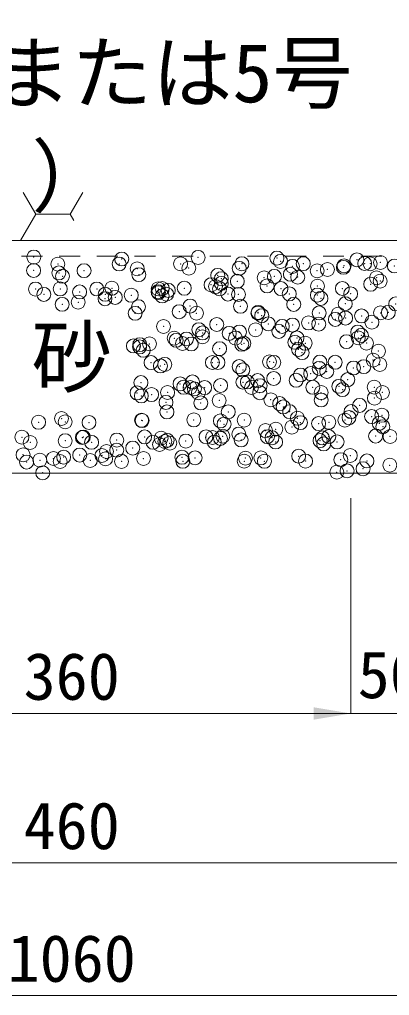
# Model space of a CAD drawing. Units: millimetres at full size. Extents: x 40781 to 122968, y -21714 to -2620.
# Drawn here: x 98102 to 98340, y -18308 to -17678 of the extents above; entities that cross this region are included whole.
import ezdxf
from ezdxf.enums import TextEntityAlignment as Align

# ---------------------------------------------------------------- set-up
doc = ezdxf.new("R2010")
doc.units = ezdxf.units.MM
doc.header["$LTSCALE"] = 18
doc.header["$PDMODE"] = 32
doc.header["$PDSIZE"] = 9
doc.linetypes.add('USER2', pattern=[1.35, 0.75, -0.6])
for name, color, linetype, lineweight in [('0_2', 7, 'Continuous', 9), ('ハッチング', 7, 'Continuous', 5), ('寸法線', 7, 'Continuous', 9)]:
    doc.layers.add(name, color=color, linetype=linetype, lineweight=lineweight)
doc.styles.add('ＭＳ ゴシック', font='')
doc.styles.get('ＭＳ ゴシック').set_extended_font_data('MS Gothic')

# ---------------------------------------------------------------- blocks, each defined once
blk = doc.blocks.new('filled_arrow')
at = {"color": 0, "linetype": 'Continuous', "lineweight": -2}
blk.add_solid([(7.5, 1.25), (0, 0), (7.5, -1.25)], dxfattribs=at)

msp = doc.modelspace()

# ---------------------------------------------------------------- linework, layer by layer
at = {"layer": 'ハッチング'}
for p, q in [((98112.26, -17803.86), (98104.1, -17789.72)), ((98134.49, -17803.86), (98142.65, -17789.72)), ((98102.48, -17820.8), (98112.26, -17803.86)), ((98112.26, -17803.86), (98134.49, -17803.86)), ((98136.85, -17807.94), (98134.49, -17803.86))]:
    msp.add_line(p, q, dxfattribs=at)
at = {"layer": 'ハッチング', "linetype": 'USER2', "lineweight": 9}
msp.add_lwpolyline([(98365.45, -16745.8), (98675.45, -16745.8), (98675.45, -17830.8), (97595.45, -17830.8), (97595.45, -16745.8), (97905.45, -16745.8)], dxfattribs=at)
at = {"layer": 'ハッチング', "lineweight": 20}
msp.add_lwpolyline([(97905.45, -16755.8), (97605.45, -16755.8), (97605.45, -17820.8), (98665.45, -17820.8), (98665.45, -16755.8), (98365.45, -16755.8)], dxfattribs=at)
msp.add_lwpolyline([(97605.45, -17970.8), (98665.45, -17970.8), (98665.45, -17820.8), (97605.45, -17820.8)], close=True, dxfattribs=at)
at = {"layer": 'ハッチング'}
for p in [(98111.01, -17831.45), (98126.52, -17835.98), (98166.07, -17835.91), (98167.69, -17832.68), (98205.62, -17835.84), (98216.92, -17831.66), (98245.17, -17835.76), (98267.74, -17832.09), (98270.08, -17834.24), (98284.72, -17835.69), (98310.98, -17837.06), (98319.31, -17833.22), (98324.27, -17835.62), (98327.83, -17835.79), (98334.44, -17834.92), (98343.46, -17837.21), (98110.91, -17840.07), (98127.18, -17841.68), (98143.4, -17840.22), (98177.7, -17838.99), (98178.74, -17842.8), (98210.94, -17838.56), (98229.56, -17843.24), (98243.43, -17838.72), (98276.4, -17842.56), (98277.73, -17837.48), (98293.65, -17840.29), (98300.26, -17839.42), (98310.58, -17838.06), (98129.52, -17843.83), (98225.28, -17849.29), (98231.89, -17848.42), (98231.9, -17845.39), (98242.21, -17847.06), (98259.46, -17844.79), (98266.07, -17843.92), (98281.13, -17844.36), (98328.15, -17848.97), (98331.95, -17844.8), (98334.29, -17846.95), (98112.14, -17852.09), (98117.5, -17855.5), (98128.08, -17851.97), (98140.57, -17853.95), (98151.69, -17852.02), (98157.05, -17855.43), (98161.33, -17851.55), (98173.84, -17856.06), (98191.09, -17853.79), (98191.24, -17851.94), (98191.38, -17854.39), (98193.82, -17851.71), (98196.6, -17855.36), (98197.7, -17852.92), (98208.03, -17851.56), (98228.12, -17850.47), (98230.79, -17851.87), (98236.15, -17855.28), (98242.95, -17855.51), (98261.36, -17850.05), (98270.34, -17851.8), (98275.7, -17855.21), (98293.77, -17855.95), (98293.85, -17850.2), (98309.89, -17851.73), (98315.25, -17855.14), (98129.33, -17861.92), (98139.65, -17860.56), (98156.9, -17858.29), (98163.52, -17857.42), (98193.73, -17856.53), (98278.53, -17861.95), (98296.11, -17858.09), (98311.78, -17861.53), (98344.26, -17861.69), (98176.33, -17867.71), (98178.5, -17863.46), (98204.77, -17866.66), (98211.74, -17863.03), (98215.88, -17867.64), (98244.23, -17863.19), (98255.43, -17867.57), (98255.59, -17867.09), (98294.98, -17867.49), (98307.16, -17868.22), (98334.53, -17867.42), (98339.54, -17867.13), (98228.92, -17874.94), (98257.93, -17869.24), (98262.16, -17874.52), (98288.11, -17873.9), (98294.65, -17874.67), (98305.36, -17871.63), (98311.97, -17870.76), (98322.29, -17869.4), (98328.95, -17873.44), (98194.62, -17876.18), (98217.41, -17878.24), (98219.76, -17880.38), (98236.99, -17880.63), (98243.6, -17879.76), (98253.92, -17878.4), (98268.98, -17879.36), (98271.17, -17876.13), (98277.78, -17875.26), (98319.8, -17879.8), (98185.55, -17887.4), (98201.5, -17883.75), (98202.8, -17885.13), (98206.85, -17887.16), (98209.41, -17884.26), (98212.54, -17887.5), (98219.73, -17882.9), (98241.05, -17883.67), (98246.4, -17887.09), (98279.33, -17886.42), (98280.6, -17883.6), (98285.95, -17887.01), (98312.58, -17886), (98320.15, -17883.53), (98322.14, -17881.94), (98325.5, -17886.94), (98175.22, -17888.76), (98179.24, -17889.39), (98179.3, -17887.93), (98181.58, -17891.53), (98230.8, -17890.51), (98245.03, -17887.66), (98281.62, -17890.95), (98283.96, -17893.09), (98333.19, -17892.07), (98186.58, -17899.51), (98226.13, -17899.44), (98229.72, -17899.41), (98262.96, -17898.99), (98265.68, -17899.37), (98295.45, -17899.14), (98305.23, -17899.3), (98329.75, -17897.91), (98192.63, -17901.66), (98195.42, -17900.65), (98243.44, -17902.09), (98245.79, -17904.24), (98295.01, -17903.22), (98299.82, -17905.24), (98317.07, -17902.97), (98323.68, -17902.1), (98334, -17900.74), (98180.1, -17912.4), (98213.34, -17911.97), (98245.83, -17912.13), (98248.69, -17911.97), (98255.3, -17911.1), (98265.63, -17909.74), (98280.13, -17910.89), (98282.88, -17907.47), (98289.49, -17906.6), (98313.38, -17910.47), (98177.56, -17919.03), (98197.26, -17918.74), (98205.27, -17913.24), (98207.61, -17915.38), (98211.76, -17915.55), (98214.51, -17916.47), (98217.11, -17918.96), (98221.12, -17915.6), (98231.44, -17914.24), (98251.3, -17915.48), (98256.66, -17918.89), (98256.83, -17914.36), (98290.85, -17915.4), (98296.21, -17918.82), (98307.65, -17914.8), (98309.99, -17916.94), (98330.4, -17915.33), (98335.76, -17918.74), (98180.32, -17920.97), (98186.93, -17920.1), (98196.22, -17925.12), (98230.52, -17923.88), (98263.76, -17923.46), (98296.25, -17923.61), (98330.55, -17922.38), (98196.84, -17931.31), (98218.66, -17925.51), (98236.39, -17931.24), (98269.48, -17925.94), (98271.82, -17928.09), (98275.94, -17931.17), (98315.49, -17931.1), (98321.04, -17927.07), (98128.91, -17935.53), (98131.25, -17937.68), (98180.48, -17936.65), (98180.9, -17936.87), (98214.14, -17936.45), (98231.3, -17937.09), (98246.63, -17936.6), (98280.93, -17935.37), (98311.52, -17936.58), (98314.18, -17934.94), (98328.77, -17934.31), (98335.39, -17933.44), (98114.11, -17937.95), (98146.6, -17938.11), (98233.64, -17939.24), (98260.4, -17943.31), (98267.01, -17942.44), (98277.34, -17941.08), (98282.86, -17938.21), (98294.59, -17938.81), (98301.2, -17937.94), (98333.68, -17938.65), (98336.02, -17940.8), (98103.36, -17947.57), (98131.28, -17949.86), (98142.3, -17947.8), (98142.91, -17947.49), (98164.53, -17949.43), (98182.46, -17947.42), (98193.12, -17948.24), (98195.46, -17950.38), (98197.02, -17949.59), (98208.97, -17950.08), (98222.01, -17947.35), (98226.22, -17947.81), (98231.32, -17948.35), (98232.83, -17946.94), (98243.15, -17945.58), (98244.69, -17949.36), (98261.56, -17947.28), (98264.56, -17947.93), (98295.51, -17949.8), (98297.05, -17948.08), (98301.11, -17947.21), (98331.35, -17946.85), (98340.66, -17947.13), (98108.72, -17950.98), (98148.27, -17950.9), (98157.85, -17956.81), (98164.46, -17955.94), (98174.78, -17954.59), (98187.82, -17950.83), (98192.03, -17952.31), (98198.64, -17951.44), (98227.37, -17950.76), (98266.92, -17950.69), (98297.85, -17951.94), (98306.47, -17950.62), (98104.12, -17958.95), (98114.91, -17962.42), (98123.66, -17961.32), (98130.27, -17960.44), (98140.6, -17959.09), (98147.4, -17962.58), (98154.94, -17959.38), (98157.28, -17961.53), (98181.7, -17961.34), (98206.51, -17960.51), (98214.94, -17960.92), (98246.65, -17963.04), (98247.43, -17961.07), (98257.33, -17960.94), (98259.67, -17963.09), (98281.73, -17959.84), (98286.2, -17962.97), (98308.9, -17962.07), (98314.98, -17959.41), (98325.75, -17962.9), (98106.41, -17963.59), (98128, -17963.26), (98167.55, -17963.19), (98207.1, -17963.12), (98312.91, -17969.28), (98323.23, -17967.92), (98340.48, -17965.65), (98116.76, -17970.53), (98306.3, -17970.15)]:
    msp.add_point(p, dxfattribs=at)
at = {"layer": '寸法線'}
for p, q in [((98315.45, -17986.8), (98315.45, -18125.71)), ((98315.45, -17986.8), (98315.45, -18125.71)), ((97955.45, -18125.71), (98315.45, -18125.71)), ((98267.45, -18125.71), (98413.45, -18125.71)), ((97905.45, -18221.98), (98365.45, -18221.98)), ((97605.45, -18307.53), (98665.45, -18307.53))]:
    msp.add_line(p, q, dxfattribs=at)

# ---------------------------------------------------------------- block references
at = {"layer": '寸法線', "xscale": 3.2, "yscale": 3.2, "rotation": 180}
msp.add_blockref('filled_arrow', (98315.45, -18125.71), dxfattribs=at)
msp.add_blockref('filled_arrow', (98315.45, -18125.71), dxfattribs=at)

# ---------------------------------------------------------------- texts
at = {"layer": '0_2', "style": 'ＭＳ ゴシック'}
for s, p in [('（4号または5号', (97954.15, -17693.69)), ('）', (98109.55, -17760.35))]:
    msp.add_text(s, height=37.98, dxfattribs=at).set_placement(p, align=Align.TOP_LEFT)
msp.add_text('砂', height=37.98, dxfattribs=at).set_placement((98135.45, -17895.8), align=Align.MIDDLE_CENTER)
at = {"layer": '寸法線', "style": 'ＭＳ ゴシック'}
for s, p in [('360', (98135.45, -18101.71)), ('50', (98340.45, -18100.66)), ('460', (98135.45, -18197.98)), ('1060', (98135.45, -18283.53))]:
    msp.add_text(s, height=30.38, dxfattribs=at).set_placement(p, align=Align.MIDDLE_CENTER)

doc.saveas('drawing.dxf')
